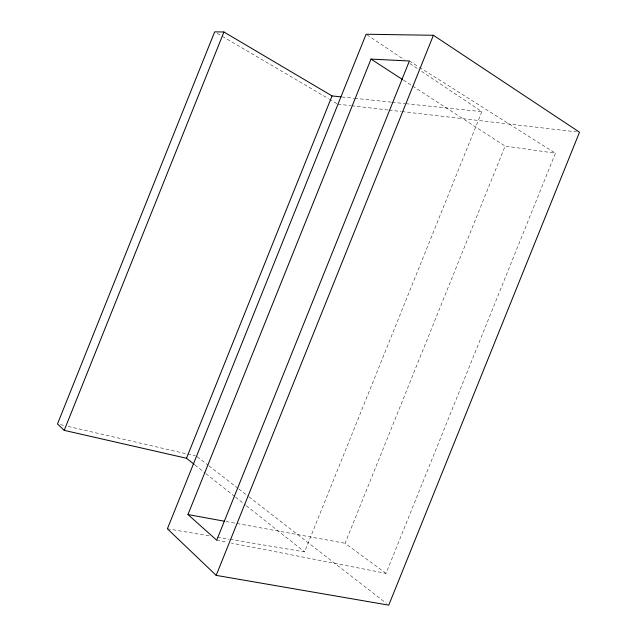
<?xml version="1.0" encoding="UTF-8"?>
<svg xmlns="http://www.w3.org/2000/svg" width="637" height="637" viewBox="0 0 637 637"><rect width="100%" height="100%" fill="white"/><g stroke="black" fill="none" stroke-linecap="round" stroke-linejoin="round"><path stroke-width="0.48" stroke-dasharray="3.19 2.39" d="M230.1 539.348L304.582 551.897L481.859 111.674L419.019 69.64M386.014 573.364L345.087 543.273L505.133 146.064L555.44 153.198L386.014 573.364L231.287 543.058M341.91 96.967L353.734 98.209M354.721 98.313L391.19 102.151M392.169 102.254L404.981 103.6M405.968 103.704L481.859 111.674M337.857 104.157L350.676 105.646M351.664 105.758L388.164 109.994M389.151 110.105L400.984 111.483M401.971 111.594L576.557 131.867M167.388 528.79L210.505 536.051M217.36 537.206L229.121 539.189M226.024 521.512L345.087 543.273M216.691 540.2L227.393 542.302M60.38 424.616L64.241 425.508M68.103 426.4L186.776 453.902M187.74 454.125L195.463 455.917M217.241 33.355L221.517 35.863M222.369 36.373L328.445 98.631M329.305 99.133L337.005 103.656M409.4 60.993L418.628 66.821M419.472 67.355L555.44 153.198M403.5 80.166L411.828 85.565M412.665 86.106L505.133 146.064M366.928 34.788L404.137 59.679M409.917 63.557L418.191 69.083M197.215 456.753L208.203 465.265M208.984 465.87L238.031 488.372M238.819 488.985L248.239 496.279M249.019 496.892L386.396 603.327M195.033 465.034L205.138 473.044M205.91 473.657L234.655 496.454M235.435 497.067L245.532 505.077M246.312 505.69L304.582 551.897"/><path stroke-width="0.96" d="M194.261 464.421L186.49 458.258L64.21 430.357L223.929 31.993L332.052 95.932L340.922 96.864M186.49 458.258L332.052 95.932M187.963 514.553L371.013 59.098L409.4 60.993L216.691 540.2L187.963 514.553L224.073 521.154M216.174 575.37L433.407 35.282L579.511 132.209L388.753 605.15L216.174 575.37L167.388 528.79L366.1 34.239L433.407 35.282M223.929 31.993L214.669 31.85L57.489 423.939L64.21 430.357M371.013 59.098L402.664 79.625"/></g></svg>
